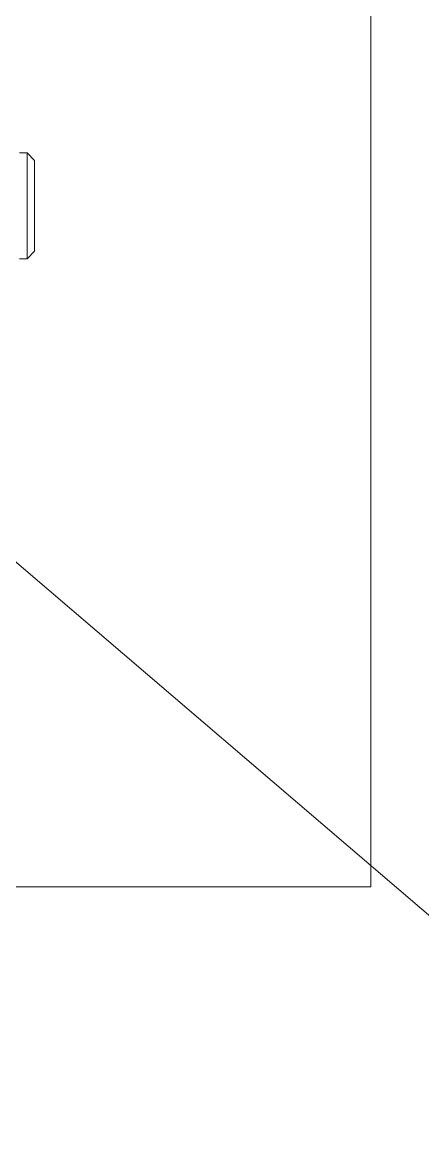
# Model space of a CAD drawing. Extents: x 179183 to 294833, y 947252 to 1004652.
# Drawn here: x 263725.5 to 263891.1, y 972714.2 to 973175.1 of the extents above; entities that cross this region are included whole.
import ezdxf

# ---------------------------------------------------------------- set-up
doc = ezdxf.new("R2010")
doc.units = 0
doc.header["$LTSCALE"] = 1000
doc.layers.add('a_shb', color=2, linetype='Continuous')
doc.layers.add('a_shb_ls', color=32, linetype='Continuous', lineweight=13)

# ---------------------------------------------------------------- blocks, each defined once
blk = doc.blocks.new('落地式膨胀箱')
at = {"layer": 'a_shb', "linetype": 'Continuous', "lineweight": 15}
for p, q in [((1517.07, 415.29), (1517.07, 535.78)), ((1365.33, 487.93), (1365.33, 486.36)), ((1365.33, 486.36), (1366.9, 484.8)), ((1365.33, 486.36), (1387.24, 486.36)), ((1385.68, 484.8), (1387.24, 486.36)), ((1387.24, 486.36), (1387.24, 487.93)), ((1385.68, 484.8), (1366.9, 484.8)), ((1010.1, 415.29), (1517.07, 415.29))]:
    blk.add_line(p, q, dxfattribs=at)
at = {"layer": 'a_shb_ls'}
blk.add_line((1376.29, 574.77), (1713.99, 179.92), dxfattribs=at)

msp = doc.modelspace()

# ---------------------------------------------------------------- block references
at = {"layer": 'a_shb', "xscale": -2, "yscale": 2, "zscale": 2, "rotation": 90.00000000011126}
msp.add_blockref('落地式膨胀箱', (264700.19, 975851.73), dxfattribs=at)

doc.saveas('drawing.dxf')
